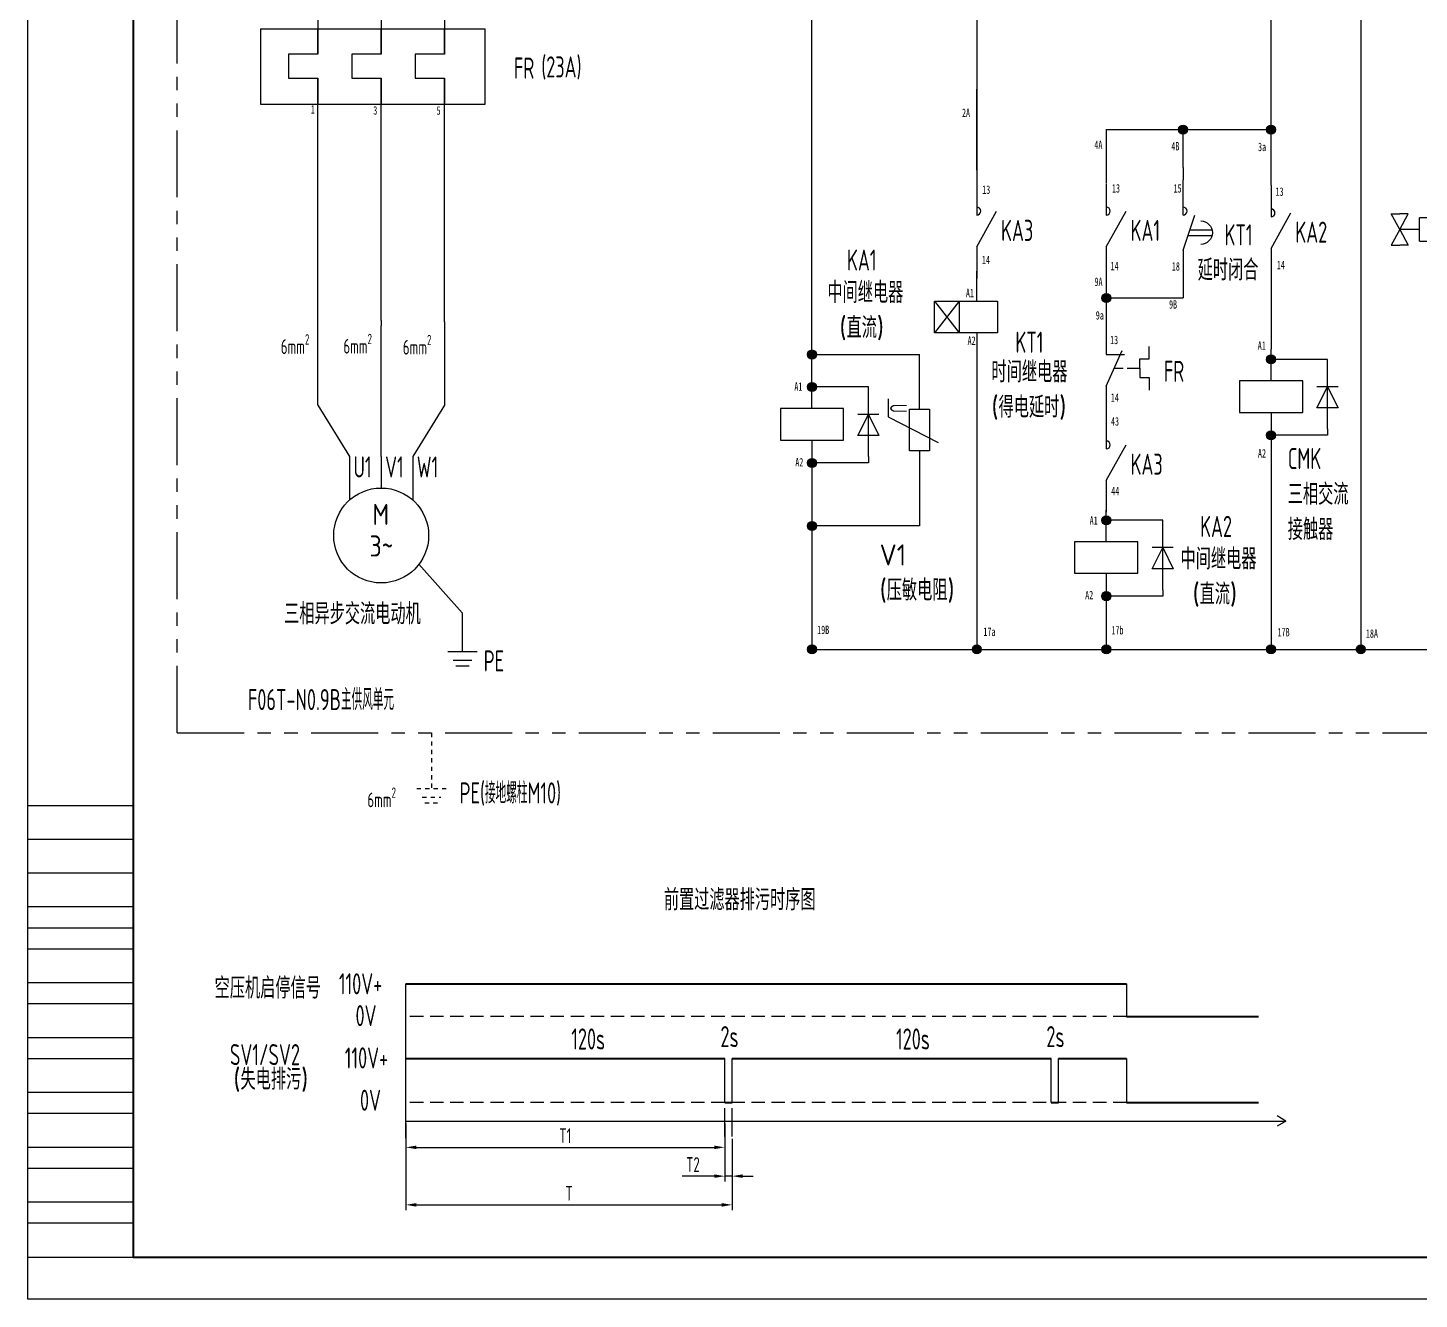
# Model space of a CAD drawing. Header units: millimetres. Extents: x 0 to 842, y 0 to 594.
# Drawn here: x 0 to 329.9, y 0 to 301.4 of the extents above; entities that cross this region are included whole.
import ezdxf
from ezdxf.enums import TextEntityAlignment as Align

# ---------------------------------------------------------------- set-up
doc = ezdxf.new("R2010")
doc.units = ezdxf.units.MM
for name, pattern in [('CENTER2', [12, 7, -1, 1, -1, 1, -1]), ('HIDDEN', [9.525, 6.35, -3.175]), ('PHANTOM2', [31.75, 15.875, -3.175, 3.175, -3.175, 3.175, -3.175]), ('虚线', [2, 1, -1])]:
    doc.linetypes.add(name, pattern=pattern)
for name, color, linetype, lineweight in [('BLK_0.5mm^2', 7, 'Continuous', 18), ('MISC', 2, 'Continuous', 18), ('SYMS', 7, 'Continuous', 18), ('TERMS', 4, 'Continuous', 18), ('双点划线', 6, 'CENTER2', 18), ('尺寸线层', 3, 'Continuous', 13), ('标注', 3, 'Continuous', 18), ('粗实线', 7, 'Continuous', 35), ('粗实线层', 7, 'Continuous', 25), ('虚线', 2, 'HIDDEN', 18), ('虚线层', 6, '虚线', 13)]:
    doc.layers.add(name, color=color, linetype=linetype, lineweight=lineweight)
doc.layers.add('触点标识', color=11, linetype='Continuous')
doc.styles.add('WD_IEC', font='isocp2.shx', dxfattribs={"width": 0.9, "bigfont": 'gbcbig.shx'})
doc.styles.add('标准', font='isoct2.shx')
doc.styles.add('海泰标注样式', font='isocp.shx', dxfattribs={"width": 0.7, "bigfont": 'gbcbig.shx'})
doc.styles.add('海泰汉字样式', font='仿宋_GB2312.ttf', dxfattribs={"width": 0.7})
doc.dimstyles.new('海泰标注样式-图2', dxfattribs={"dimtxt": 3.5, "dimasz": 2.5, "dimexe": 1.25, "dimexo": 0.625, "dimgap": 1, "dimtad": 1, "dimdec": 3, "dimlfac": 8, "dimdsep": 46, "dimtxsty": '海泰标注样式', "dimcen": 2.5, "dimclrd": 256, "dimclre": 256, "dimclrt": 2, "dimadec": 3, "dimazin": 2, "dimtm": 1e-09, "dimtfac": 0.7, "dimtdec": 3, "dimtmove": 0, "dimatfit": 1, "dimfxl": 1.25, "dimlwd": -1, "dimlwe": -1, "dimarcsym": 0})

# ---------------------------------------------------------------- blocks, each defined once
blk = doc.blocks.new('NJHT-A1')
at = {"color": 7, "linetype": 'Continuous', "lineweight": 18}
for p, q in [((0, 0), (0, 594)), ((25, 117), (0, 117)), ((25, 109), (0, 109)), ((25, 101), (0, 101)), ((25, 93), (0, 93)), ((25, 88), (0, 88)), ((25, 83), (0, 83)), ((25, 75), (0, 75)), ((25, 70), (0, 70)), ((25, 62), (0, 62)), ((25, 57), (0, 57)), ((25, 49), (0, 49)), ((25, 44), (0, 44)), ((25, 36), (0, 36)), ((25, 31), (0, 31)), ((25, 23), (0, 23)), ((25, 18), (0, 18)), ((0, 10), (25, 10)), ((840, 0), (0, 0))]:
    blk.add_line(p, q, dxfattribs=at)
at = {"color": 7, "linetype": 'Continuous', "lineweight": 35}
for p, q in [((25, 584), (25, 10)), ((25, 10), (830, 10))]:
    blk.add_line(p, q, dxfattribs=at)
at = {"color": 2, "linetype": 'Continuous', "lineweight": 18, "style": '海泰汉字样式', "width": 0.6}
blk.add_attdef('5', text='', height=5, rotation=180, dxfattribs=at).set_placement((50, 578.5), align=Align.MIDDLE_CENTER)
at = {"color": 2, "linetype": 'Continuous', "lineweight": 18, "style": '海泰汉字样式'}
for tag, height, width, p in [('1', 5, 0.7, (805, 59.25)), ('7', 5, 0.7, (755, 50.5)), ('2', 5, 0.7, (805, 51.75)), ('3', 5, 0.6, (805, 38)), ('12', 3.5, 0.7, (668, 34.5)), ('13', 3.5, 0.6, (682, 34.5)), ('20', 3.5, 0.7, (708, 34.5)), ('21', 3.5, 0.6, (722, 34.5)), ('14', 3.5, 0.7, (668, 27.5)), ('15', 3.5, 0.6, (682, 27.5)), ('22', 3.5, 0.7, (708, 27.5)), ('23', 3.5, 0.6, (722, 27.5)), ('8', 3.5, 0.7, (762, 22.5)), ('9', 3.5, 0.7, (774, 22.5)), ('4', 5, 0.6, (805, 22.5)), ('16', 3.5, 0.7, (668, 20.5)), ('17', 3.5, 0.6, (682, 20.5)), ('24', 3.5, 0.7, (708, 20.5)), ('25', 3.5, 0.6, (722, 20.5)), ('18', 3.5, 0.7, (668, 13.5)), ('19', 3.5, 0.6, (682, 13.5)), ('26', 3.5, 0.7, (708, 13.5)), ('27', 3.5, 0.6, (722, 13.5)), ('11', 3.5, 0.7, (742.5, 13.5)), ('10', 3.5, 0.7, (767.5, 13.5)), ('6', 3.5, 0.7, (811.57, 13.5))]:
    blk.add_attdef(tag, text='', height=height, dxfattribs=dict(at, width=width)).set_placement(p, align=Align.MIDDLE_CENTER)
blk = doc.blocks.new('VMO1_3P_1')
for p, q in [((-5, 0), (-5, -6.91)), ((0, 0), (0, -5)), ((5, 0), (5, -6.91))]:
    blk.add_line(p, q)
blk.add_circle((0, -12.5), 7.5)
at = {"style": 'WD_IEC', "width": 0.9}
for tag, p, height in [('X2TERM01', (-5, 0), 0.32), ('X2TERM02', (0, 0), 0.32), ('X2TERM03', (5, 0), 0.32), ('MFG', (10.25, -11), 1.5), ('X4LINK', (-7.5, -12.5), 0.32), ('X1LINK', (7.5, -12.5), 0.32), ('CAT', (10.25, -13.5), 1.5), ('ASSYCODE', (8.5, -16.5), 1), ('FAMILY', (8.5, -18), 1), ('CATDESC', (8.5, -19.5), 1), ('INST', (12.5, -23.75), 2.5), ('DESC2', (12.5, -27.5), 2.5), ('DESC3', (12.5, -31.25), 2.5)]:
    blk.add_attdef(tag, p, '', height=height, dxfattribs=at)
for tag, p in [('TERM01A', (-4.38, 0)), ('TERM02A', (0.62, 0)), ('TERM03A', (5.62, 0)), ('TERM01B', (-4.38, -2.5)), ('TERM02B', (0.62, -2.5)), ('TERM03B', (5.62, -2.5))]:
    blk.add_attdef(tag, text='', height=2, dxfattribs=at).set_placement(p, align=Align.TOP_LEFT)
for tag, p in [('TAG1F', (-8.75, -8.75)), ('LOC', (-8.75, -13.75))]:
    blk.add_attdef(tag, text='', height=2.5, dxfattribs=at).set_placement(p, align=Align.RIGHT)
for tag, p in [('TEXT', (-0.06, -10.83)), ('PHASE', (0.05, -15.83)), ('DESC1', (0, -23.75)), ('RATING1', (0, -27.5)), ('RATING2', (0, -31.25)), ('RATING3', (0, -35))]:
    blk.add_attdef(tag, text='', height=2.5, dxfattribs=at).set_placement(p, align=Align.CENTER)
at = {"lineweight": 15, "style": 'WD_IEC', "width": 0.9}
blk.add_attdef('XREF', (12.5, -34.5), '', height=2, dxfattribs=at)
blk = doc.blocks.new('VCR1_1')
for p, q in [((0, 2.5), (0, 7.5)), ((0, -2.5), (0, -7.5))]:
    blk.add_line(p, q)
blk.add_lwpolyline([(-5, 2.5), (-5, -2.5), (5, -2.5), (5, 2.5)], close=True)
at = {"style": 'WD_IEC'}
for tag, height, p in [('INST', 2.5, (-5.25, 11.5)), ('LOC', 2.5, (-5.25, 8)), ('TAG1', 2.5, (-5.25, 4.5)), ('MFG', 1.5, (-6, 1)), ('CAT', 1.5, (-6, -1.5)), ('DESC1', 2.5, (-5.25, -6.85)), ('DESC2', 2.5, (-5.25, -10.35)), ('DESC3', 2.5, (-5.25, -13.85))]:
    blk.add_attdef(tag, text='', height=height, dxfattribs=at).set_placement(p, align=Align.RIGHT)
blk.add_attdef('TERM01', text='', height=2, rotation=90, dxfattribs=at).set_placement((-1, 7.5), align=Align.RIGHT)
for tag, p, height in [('X2TERM01', (0, 7.5), 0.32), ('X4LINK', (-5, 0), 0.32), ('X1LINK', (5, 0), 0.32), ('ASSYCODE', (1, -4), 1), ('FAMILY', (1, -5.5), 1), ('CATDESC', (1, -7), 1), ('X8TERM02', (0, -7.5), 0.32)]:
    blk.add_attdef(tag, p, '', height=height, dxfattribs=at)
blk.add_attdef('TERM02', (-1, -7.5), '', height=2, rotation=90, dxfattribs=at)
at = {"lineweight": 9, "style": 'WD_IEC'}
for tag, p in [('NO', (-5.5, -16.5)), ('NC', (-5.5, -20))]:
    blk.add_attdef(tag, text='', height=2.5, dxfattribs=at).set_placement(p, align=Align.TOP_RIGHT)
for tag, p in [('XREFNO', (-4, -16.5)), ('XREFNC', (-4, -20))]:
    blk.add_attdef(tag, text='', height=2.5, dxfattribs=at).set_placement(p, align=Align.TOP_LEFT)
blk = doc.blocks.new('VDI1_2')
for p, q in [((0, 7.5), (0, -7.5)), ((0, -2.5), (-2.5, 2.5)), ((-2.5, 2.5), (2.5, 2.5)), ((2.5, 2.5), (0, -2.5)), ((-2.5, -2.5), (2.5, -2.5))]:
    blk.add_line(p, q)
at = {"style": 'WD_IEC'}
for tag, height, p in [('INST', 2.5, (-5.5, 10.25)), ('LOC', 2.5, (-5.5, 6.75)), ('TAG1', 2.5, (-5.5, 3.25)), ('MFG', 1.5, (-5.5, -0.25)), ('CAT', 1.5, (-5.5, -2.75)), ('DESC1', 2.5, (-5.5, -6.35)), ('DESC2', 2.5, (-5.5, -9.85)), ('DESC3', 2.5, (-5.5, -13.35))]:
    blk.add_attdef(tag, text='', height=height, dxfattribs=at).set_placement(p, align=Align.RIGHT)
blk.add_attdef('TERM01', text='', height=2, rotation=90, dxfattribs=at).set_placement((-1, 7.5), align=Align.RIGHT)
for tag, p, height in [('X2TERM01', (0, 7.5), 0.32), ('ASSYCODE', (1, -4), 1), ('FAMILY', (1, -5.5), 1), ('CATDESC', (1, -7), 1), ('X8TERM02', (0, -7.5), 0.32)]:
    blk.add_attdef(tag, p, '', height=height, dxfattribs=at)
blk.add_attdef('TERM02', (-1, -7.5), '', height=2, rotation=90, dxfattribs=at)
blk = doc.blocks.new('bfcgb')
blk.add_hatch(color=256).paths.add_polyline_path([(1495.06, 338, 1), (1492.9, 338, 1)])
blk.add_circle((1493.98, 338), 1.08)
blk = doc.blocks.new('VMS21P_1')
for p, q in [((0, 7.5), (0, 2.5)), ((0, -2.5), (3.125, 3.125)), ((0, -2.5), (0, -7.5))]:
    blk.add_line(p, q)
blk.add_arc((0, 3.125), 0.625, 270, 90)
at = {"style": 'WD_IEC'}
for tag, p in [('INST', (-5.25, 7.75)), ('LOC', (-5.25, 4.25)), ('TAG2', (-5.25, 0.75)), ('XREF', (-5.25, -3.75)), ('DESC1', (-5.25, -7.6)), ('DESC2', (-5.25, -11.1)), ('DESC3', (-5.25, -14.6))]:
    blk.add_attdef(tag, text='', height=2.5, dxfattribs=at).set_placement(p, align=Align.RIGHT)
blk.add_attdef('TERM01', text='', height=2, rotation=90, dxfattribs=at).set_placement((-1, 7.5), align=Align.RIGHT)
for tag, p, height in [('X2TERM01', (0, 7.5), 0.32), ('X4LINK', (-2, 0), 0.32), ('X1LINK', (-0.5, 0), 0.32), ('CONTACT', (4, -3.5), 1), ('FAMILY', (4, -5), 1), ('X8TERM02', (0, -7.5), 0.32)]:
    blk.add_attdef(tag, p, '', height=height, dxfattribs=at)
blk.add_attdef('TERM02', (-1, -7.5), '', height=2, rotation=90, dxfattribs=at)
blk = doc.blocks.new('rq2e')
at = {"color": 7, "ltscale": 0.416487}
blk.add_line((1065.04, 260.3), (1065.04, 251.87), dxfattribs=at)
at = {"color": 7, "ltscale": 0.007597}
for p, q in [((1064.45, 256.26), (1064.49, 256.48)), ((1064.45, 256.26), (1064.49, 256.48)), ((1064.49, 256.03), (1064.45, 256.26)), ((1064.49, 256.03), (1064.45, 256.26)), ((1064.49, 256.48), (1064.62, 256.67)), ((1064.49, 256.48), (1064.62, 256.67)), ((1064.62, 255.84), (1064.49, 256.03)), ((1064.62, 255.84), (1064.49, 256.03)), ((1064.62, 256.67), (1064.81, 256.8)), ((1064.62, 256.67), (1064.81, 256.8)), ((1064.81, 255.71), (1064.62, 255.84)), ((1064.81, 255.71), (1064.62, 255.84)), ((1064.81, 256.8), (1065.04, 256.85)), ((1064.81, 256.8), (1065.04, 256.85)), ((1065.04, 255.66), (1064.81, 255.71)), ((1065.04, 255.66), (1064.81, 255.71)), ((1065.04, 256.85), (1065.27, 256.8)), ((1065.04, 256.85), (1065.27, 256.8)), ((1065.27, 255.71), (1065.04, 255.66)), ((1065.27, 255.71), (1065.04, 255.66)), ((1065.27, 256.8), (1065.46, 256.67)), ((1065.27, 256.8), (1065.46, 256.67)), ((1065.46, 255.84), (1065.27, 255.71)), ((1065.46, 255.84), (1065.27, 255.71)), ((1065.46, 256.67), (1065.59, 256.48)), ((1065.46, 256.67), (1065.59, 256.48)), ((1065.59, 256.03), (1065.46, 255.84)), ((1065.59, 256.03), (1065.46, 255.84)), ((1065.59, 256.48), (1065.63, 256.26)), ((1065.59, 256.48), (1065.63, 256.26)), ((1065.63, 256.26), (1065.59, 256.03)), ((1065.63, 256.26), (1065.59, 256.03)), ((1064.45, 241.44), (1064.49, 241.66)), ((1064.45, 241.44), (1064.49, 241.66)), ((1064.49, 241.21), (1064.45, 241.44)), ((1064.49, 241.21), (1064.45, 241.44)), ((1064.49, 241.66), (1064.62, 241.85)), ((1064.49, 241.66), (1064.62, 241.85)), ((1064.62, 241.02), (1064.49, 241.21)), ((1064.62, 241.02), (1064.49, 241.21)), ((1064.62, 241.85), (1064.81, 241.98)), ((1064.62, 241.85), (1064.81, 241.98)), ((1064.81, 240.89), (1064.62, 241.02)), ((1064.81, 240.89), (1064.62, 241.02)), ((1064.81, 241.98), (1065.04, 242.03)), ((1064.81, 241.98), (1065.04, 242.03)), ((1065.04, 240.85), (1064.81, 240.89)), ((1065.04, 240.85), (1064.81, 240.89)), ((1065.04, 242.03), (1065.27, 241.98)), ((1065.04, 242.03), (1065.27, 241.98)), ((1065.27, 240.89), (1065.04, 240.85)), ((1065.27, 240.89), (1065.04, 240.85)), ((1065.27, 241.98), (1065.46, 241.85)), ((1065.27, 241.98), (1065.46, 241.85)), ((1065.46, 241.02), (1065.27, 240.89)), ((1065.46, 241.02), (1065.27, 240.89)), ((1065.46, 241.85), (1065.59, 241.66)), ((1065.46, 241.85), (1065.59, 241.66)), ((1065.59, 241.21), (1065.46, 241.02)), ((1065.59, 241.21), (1065.46, 241.02)), ((1065.59, 241.66), (1065.63, 241.44)), ((1065.59, 241.66), (1065.63, 241.44)), ((1065.63, 241.44), (1065.59, 241.21)), ((1065.63, 241.44), (1065.59, 241.21))]:
    blk.add_line(p, q, dxfattribs=at)
at = {"color": 7, "ltscale": 0.445714}
for p, q in [((1065.03, 256.26), (1078.57, 256.26)), ((1065.03, 256.26), (1078.57, 256.26)), ((1065.04, 241.44), (1078.58, 241.44)), ((1065.04, 241.44), (1078.58, 241.44))]:
    blk.add_line(p, q, dxfattribs=at)
at = {"color": 7, "ltscale": 0.204694}
blk.add_line((1078.58, 250.04), (1078.57, 256.26), dxfattribs=at)
blk.add_line((1078.58, 250.04), (1078.57, 256.26), dxfattribs=at)
at = {"color": 7, "ltscale": 0.092843}
for q in [(1053.19, 252.81), (1053.19, 252.81), (1057.23, 252.81), (1057.23, 252.81), (1053.19, 245.38), (1053.19, 245.38), (1057.23, 245.38), (1057.23, 245.38)]:
    blk.add_line((1055.21, 249.09), q, dxfattribs=at)
at = {"color": 7, "ltscale": 0.044268}
for p, q in [((1053.19, 252.81), (1055.21, 252.81)), ((1053.19, 252.81), (1055.21, 252.81)), ((1053.19, 245.38), (1055.21, 245.38)), ((1053.19, 245.38), (1055.21, 245.38))]:
    blk.add_line(p, q, dxfattribs=at)
at = {"color": 7, "ltscale": 0.044269}
for p, q in [((1057.23, 252.81), (1055.21, 252.81)), ((1057.23, 252.81), (1055.21, 252.81)), ((1057.23, 245.38), (1055.21, 245.38)), ((1057.23, 245.38), (1055.21, 245.38))]:
    blk.add_line(p, q, dxfattribs=at)
at = {"color": 7, "ltscale": 0.18267}
for p, q in [((1059.83, 251.87), (1059.83, 246.32)), ((1070.2, 251.87), (1070.2, 246.32))]:
    blk.add_line(p, q, dxfattribs=at)
at = {"color": 7, "ltscale": 0.226511}
for p, q in [((1070.2, 251.87), (1059.88, 251.87)), ((1059.88, 246.32), (1063.32, 246.32)), ((1070.2, 246.32), (1063.32, 246.32)), ((1070.2, 246.32), (1063.32, 246.32))]:
    blk.add_line(p, q, dxfattribs=at)
at = {"color": 7, "ltscale": 0.121009}
blk.add_line((1059.83, 249.09), (1055.21, 249.09), dxfattribs=at)
at = {"color": 7, "ltscale": 0.067085}
blk.add_line((1070.2, 249.09), (1072.61, 249.09), dxfattribs=at)
at = {"color": 7, "ltscale": 0.04459}
blk.add_line((1072.61, 249.09), (1072.61, 247.05), dxfattribs=at)
at = {"color": 7, "ltscale": 0.148438}
for p in [(1076.03, 246.32), (1076.03, 246.32), (1081.13, 246.32), (1081.13, 246.32)]:
    blk.add_line(p, (1078.58, 250.04), dxfattribs=at)
at = {"color": 7, "ltscale": 0.083936}
for p, q in [((1078.58, 250.04), (1076.03, 250.04)), ((1078.58, 250.04), (1076.03, 250.04)), ((1078.58, 250.04), (1081.13, 250.04)), ((1078.58, 250.04), (1081.13, 250.04)), ((1078.58, 246.32), (1076.03, 246.32)), ((1078.58, 246.32), (1076.03, 246.32)), ((1078.58, 246.32), (1081.13, 246.32)), ((1078.58, 246.32), (1081.13, 246.32))]:
    blk.add_line(p, q, dxfattribs=at)
at = {"color": 7, "ltscale": 0.16075}
for q in [(1078.58, 250.04), (1078.58, 246.32)]:
    blk.add_line((1078.58, 241.44), q, dxfattribs=at)
at = {"color": 7, "ltscale": 0.321499}
blk.add_line((1065.04, 246.32), (1065.04, 238.35), dxfattribs=at)
at = {"color": 7, "ltscale": 0.028234}
blk.add_line((1072.61, 247.05), (1071.32, 247.05), dxfattribs=at)
at = {"color": 7, "ltscale": 0.016336}
for q in [(1071.86, 246.37), (1073.35, 246.37)]:
    blk.add_line((1072.61, 246.37), q, dxfattribs=at)
at = {"color": 7, "ltscale": 0.005879}
for q in [(1072.34, 245.77), (1072.88, 245.77)]:
    blk.add_line((1072.61, 245.77), q, dxfattribs=at)
at = {"color": 7, "ltscale": 0.028235}
blk.add_line((1072.61, 247.05), (1073.9, 247.05), dxfattribs=at)
at = {"color": 7}
for centre in [(1065.04, 256.26), (1065.04, 241.44)]:
    blk.add_circle(centre, 0.591, dxfattribs=at)
for points in [[(1065.59, 256.03), (1064.45, 256.26), (1064.62, 256.67), (1064.49, 256.48)], [(1065.59, 256.03), (1064.45, 256.26), (1064.62, 256.67), (1064.49, 256.48)], [(1065.59, 256.03), (1064.62, 255.84), (1064.45, 256.26), (1064.49, 256.03)], [(1065.59, 256.03), (1064.62, 255.84), (1064.45, 256.26), (1064.49, 256.03)], [(1065.59, 256.03), (1064.62, 256.67), (1065.04, 256.85), (1064.81, 256.8)], [(1065.59, 256.03), (1064.62, 256.67), (1065.04, 256.85), (1064.81, 256.8)], [(1065.59, 256.03), (1065.04, 255.66), (1064.62, 255.84), (1064.81, 255.71)], [(1065.59, 256.03), (1065.04, 255.66), (1064.62, 255.84), (1064.81, 255.71)], [(1065.59, 256.03), (1065.04, 256.85), (1065.46, 256.67), (1065.27, 256.8)], [(1065.59, 256.03), (1065.04, 256.85), (1065.46, 256.67), (1065.27, 256.8)], [(1065.59, 256.03), (1065.46, 255.84), (1065.04, 255.66), (1065.27, 255.71)], [(1065.59, 256.03), (1065.46, 255.84), (1065.04, 255.66), (1065.27, 255.71)], [(1065.59, 256.03), (1065.46, 256.67), (1065.63, 256.26), (1065.59, 256.48)], [(1065.59, 256.03), (1065.46, 256.67), (1065.63, 256.26), (1065.59, 256.48)], [(1065.59, 241.21), (1064.45, 241.44), (1064.62, 241.85), (1064.49, 241.66)], [(1065.59, 241.21), (1064.45, 241.44), (1064.62, 241.85), (1064.49, 241.66)], [(1065.59, 241.21), (1064.62, 241.02), (1064.45, 241.44), (1064.49, 241.21)], [(1065.59, 241.21), (1064.62, 241.02), (1064.45, 241.44), (1064.49, 241.21)], [(1065.59, 241.21), (1064.62, 241.85), (1065.04, 242.03), (1064.81, 241.98)], [(1065.59, 241.21), (1064.62, 241.85), (1065.04, 242.03), (1064.81, 241.98)], [(1065.59, 241.21), (1065.04, 240.85), (1064.62, 241.02), (1064.81, 240.89)], [(1065.59, 241.21), (1065.04, 240.85), (1064.62, 241.02), (1064.81, 240.89)], [(1065.59, 241.21), (1065.04, 242.03), (1065.46, 241.85), (1065.27, 241.98)], [(1065.59, 241.21), (1065.04, 242.03), (1065.46, 241.85), (1065.27, 241.98)], [(1065.59, 241.21), (1065.46, 241.02), (1065.04, 240.85), (1065.27, 240.89)], [(1065.59, 241.21), (1065.46, 241.02), (1065.04, 240.85), (1065.27, 240.89)], [(1065.59, 241.21), (1065.46, 241.85), (1065.63, 241.44), (1065.59, 241.66)], [(1065.59, 241.21), (1065.46, 241.85), (1065.63, 241.44), (1065.59, 241.66)]]:
    blk.add_solid(points, dxfattribs=at)
blk = doc.blocks.new('esrt')
at = {"layer": '粗实线层'}
for p, q in [((1068.12, -441.94), (1068.12, -446.21)), ((1068.12, -446.21), (1079.99, -452.31))]:
    blk.add_line(p, q, dxfattribs=at)
blk.add_lwpolyline([(1073.2, -444.37), (1077.92, -444.37), (1077.92, -454.28), (1073.2, -454.28)], close=True, dxfattribs=at)
at = {"layer": '尺寸线层', "insert": (1072.56, -443.1), "char_height": 4, "width": 17.8761, "attachment_point": 1, "rotation": 270, "style": '标准'}
blk.add_mtext('{\\Fisocp2,gbcbig|c134;\\W0.7;U}', dxfattribs=at)
blk = doc.blocks.new('*X66')
at = {"layer": '粗实线层'}
for p, q in [((0, 7.5), (0, 15)), ((0, 0), (-2.5, 7.5)), ((-1.46, 4.38), (-6.17, 4.38)), ((-1.04, 3.12), (-6.17, 3.12)), ((0, 0), (0, -7.5))]:
    blk.add_line(p, q, dxfattribs=at)
blk.add_arc((-3.75, 3.75), 2.5, 90, 270, dxfattribs=at)
blk = doc.blocks.new('ydtrg')
for p, q in [((387.66, 357.11), (387.66, 349.61)), ((387.66, 342.11), (391.41, 350.55)), ((387.66, 349.61), (391.97, 349.61)), ((387.66, 342.11), (387.66, 334.61))]:
    blk.add_line(p, q)
blk = doc.blocks.new('*D69')
at = {"layer": 'Defpoints', "color": 0, "transparency": 16777216}
for p in [(89.62, 36), (166.99, 28.59), (166.99, 22.36)]:
    blk.add_point(p, dxfattribs=at)
at = {"layer": '标注', "transparency": 16777216}
for p, q in [((89.62, 35.37), (89.62, 21.11)), ((166.99, 27.96), (166.99, 21.11)), ((92.12, 22.36), (164.49, 22.36))]:
    blk.add_line(p, q, dxfattribs=at)
for points in [[(92.12, 22.78), (92.12, 21.94), (89.62, 22.36)], [(164.49, 22.78), (164.49, 21.94), (166.99, 22.36)]]:
    blk.add_solid(points, dxfattribs=at)
at = {"layer": '标注', "color": 2, "transparency": 16777216, "insert": (128.31, 25.11), "char_height": 3.5, "attachment_point": 5, "style": '海泰标注样式'}
blk.add_mtext('T', dxfattribs=at)
blk = doc.blocks.new('*D70')
at = {"layer": 'Defpoints', "color": 0, "transparency": 16777216}
for p in [(89.62, 42.24), (165.22, 42.24), (165.22, 36)]:
    blk.add_point(p, dxfattribs=at)
at = {"layer": '标注', "transparency": 16777216}
for p, q in [((89.62, 41.62), (89.62, 34.75)), ((165.22, 41.62), (165.22, 34.75)), ((92.12, 36), (162.72, 36))]:
    blk.add_line(p, q, dxfattribs=at)
for points in [[(92.12, 36.41), (92.12, 35.58), (89.62, 36)], [(162.72, 36.41), (162.72, 35.58), (165.22, 36)]]:
    blk.add_solid(points, dxfattribs=at)
at = {"layer": '标注', "color": 2, "transparency": 16777216, "insert": (127.42, 38.75), "char_height": 3.5, "attachment_point": 5, "style": '海泰标注样式'}
blk.add_mtext('T1', dxfattribs=at)
blk = doc.blocks.new('*D71')
at = {"layer": 'Defpoints', "color": 0, "transparency": 16777216}
for p in [(165.22, 38.61), (166.99, 38.61), (165.22, 29.17)]:
    blk.add_point(p, dxfattribs=at)
at = {"layer": '标注', "transparency": 16777216}
for p, q in [((165.22, 37.99), (165.22, 27.92)), ((166.99, 37.99), (166.99, 27.92)), ((162.72, 29.17), (155.14, 29.17)), ((166.99, 29.17), (165.22, 29.17)), ((169.49, 29.17), (171.99, 29.17))]:
    blk.add_line(p, q, dxfattribs=at)
for points in [[(162.72, 29.59), (162.72, 28.76), (165.22, 29.17)], [(169.49, 29.59), (169.49, 28.76), (166.99, 29.17)]]:
    blk.add_solid(points, dxfattribs=at)
at = {"layer": '标注', "color": 2, "transparency": 16777216, "insert": (157.68, 31.92), "char_height": 3.5, "attachment_point": 5, "style": '海泰标注样式'}
blk.add_mtext('T2', dxfattribs=at)

msp = doc.modelspace()

# ---------------------------------------------------------------- linework, layer by layer
for p, q in [((316.06968, 154.07412), (316.06968, 416.92017)), ((294.73357, 264.12837), (294.73357, 377.86212)), ((185.89962, 241.62837), (185.89962, 370.51339)), ((68.77062, 329.23602), (68.77062, 295.17178)), ((83.77062, 329.23602), (83.77062, 295.17178)), ((98.77062, 329.23602), (98.77062, 295.17178)), ((224.97184, 304.60175), (224.97184, 264.54351)), ((55.16137, 301.18246), (108.43845, 301.18246)), ((55.16137, 301.18246), (55.16137, 283.37391)), ((68.77062, 295.17178), (68.77062, 301.18246)), ((83.77062, 295.17178), (83.77062, 301.18246)), ((98.77062, 295.17178), (98.77062, 301.18246)), ((108.43845, 283.37391), (108.43845, 301.18246)), ((68.77062, 295.17178), (61.79142, 295.17178)), ((61.79142, 295.17178), (61.79142, 289.48447)), ((83.77062, 295.17178), (76.79142, 295.17178)), ((76.79142, 295.17178), (76.79142, 289.48447)), ((98.77062, 295.17178), (91.79142, 295.17178)), ((91.79142, 295.17178), (91.79142, 289.48447)), ((61.79142, 289.48447), (68.77062, 289.48447)), ((68.77062, 289.48447), (68.77062, 283.37391)), ((76.79142, 289.48447), (83.77062, 289.48447)), ((83.77062, 289.48447), (83.77062, 283.37391)), ((91.79142, 289.48447), (98.77062, 289.48447)), ((98.77062, 289.48447), (98.77062, 283.37391)), ((224.97184, 267.72416), (224.97184, 286.90256)), ((55.16137, 283.37391), (108.43845, 283.37391)), ((255.6754, 277.31336), (255.6754, 264.68549)), ((255.6754, 277.31336), (294.73357, 277.31336)), ((273.87666, 268.35039), (273.87666, 277.31336)), ((273.87666, 268.35039), (273.87666, 265.39768)), ((68.77062, 238.2364), (68.77062, 247.0214)), ((83.77062, 232.0214), (83.77062, 247.0214)), ((98.77062, 246.69398), (98.77062, 247.0214)), ((98.77062, 231.69398), (98.77062, 247.0214)), ((273.87666, 244.59744), (273.87666, 243.28786)), ((185.89962, 218.69214), (185.89962, 241.62837)), ((224.97184, 236.64366), (224.97184, 243.74641)), ((255.6754, 242.04351), (255.6754, 224.01131)), ((294.73357, 241.62837), (294.73357, 225.23845)), ((273.87666, 240.33516), (273.87666, 237.38245)), ((214.91937, 236.64366), (229.91937, 236.64366)), ((214.91937, 229.14366), (214.91937, 236.64366)), ((220.80191, 236.64366), (214.91937, 229.14366)), ((214.91937, 236.64366), (220.80191, 229.14366)), ((220.80191, 236.64366), (220.80191, 229.14366)), ((229.91937, 236.64366), (229.91937, 229.14366)), ((255.6754, 237.38245), (273.87666, 237.38245)), ((68.77062, 211.9761), (68.77062, 232.0214)), ((83.77062, 232.0214), (83.77062, 230.80106)), ((98.77062, 231.69398), (98.77062, 211.9761)), ((229.91937, 229.14366), (214.91937, 229.14366)), ((224.97184, 229.14366), (224.97184, 154.07412)), ((265.80971, 222.91945), (265.80971, 225.89282)), ((263.61986, 220.73006), (263.61986, 222.91945)), ((263.61986, 222.91945), (265.80971, 222.91945)), ((257.5504, 220.73006), (259.67729, 220.73006)), ((260.63669, 220.73006), (263.61986, 220.73006)), ((263.61986, 220.73006), (263.61986, 218.54068)), ((263.61986, 218.54068), (265.80971, 218.54068)), ((265.80971, 218.54068), (265.80971, 215.56731)), ((68.77062, 211.9761), (76.27062, 199.82479)), ((98.77062, 211.9761), (91.27062, 199.82479)), ((294.73357, 203.7487), (294.73357, 155.12549)), ((185.89962, 196.19214), (185.89962, 154.07412)), ((92.73628, 174.27924), (102.98806, 162.72082)), ((102.98806, 162.72082), (102.98806, 153.51963)), ((255.6754, 164.60362), (255.6754, 154.07412)), ((260.46059, 74.7313), (260.46059, 67.04332)), ((165.22473, 46.61312), (165.22473, 57.08938)), ((166.99107, 46.61312), (166.99107, 57.08938)), ((242.59107, 46.61312), (242.59107, 57.08938)), ((244.35741, 46.61312), (244.35741, 57.08938)), ((260.46059, 57.08938), (260.46059, 46.61312)), ((165.22473, 38.61003), (165.22473, 45.28817)), ((166.99107, 38.61003), (166.99107, 45.28817))]:
    msp.add_line(p, q)
at = {"color": 7, "ltscale": 0.007597}
for p, q in [((185.89962, 155.12549), (186.30197, 155.04546)), ((185.89962, 155.12549), (186.30197, 155.04546)), ((186.30197, 155.04546), (186.64305, 154.81755)), ((186.30197, 155.04546), (186.64305, 154.81755)), ((224.97184, 155.12549), (225.37418, 155.04546)), ((224.97184, 155.12549), (225.37418, 155.04546)), ((225.37418, 155.04546), (225.71527, 154.81755)), ((225.37418, 155.04546), (225.71527, 154.81755)), ((255.6754, 155.12549), (256.07775, 155.04546)), ((255.6754, 155.12549), (256.07775, 155.04546)), ((256.07775, 155.04546), (256.41884, 154.81755)), ((256.07775, 155.04546), (256.41884, 154.81755)), ((294.73357, 155.12549), (295.13591, 155.04546)), ((294.73357, 155.12549), (295.13591, 155.04546)), ((295.13591, 155.04546), (295.477, 154.81755)), ((295.13591, 155.04546), (295.477, 154.81755)), ((316.00118, 155.12549), (316.40352, 155.04546)), ((316.00118, 155.12549), (316.40352, 155.04546)), ((316.40352, 155.04546), (316.74461, 154.81755)), ((316.40352, 155.04546), (316.74461, 154.81755)), ((186.30197, 153.10278), (185.89962, 153.02275)), ((186.30197, 153.10278), (185.89962, 153.02275)), ((186.64305, 153.33069), (186.30197, 153.10278)), ((186.64305, 153.33069), (186.30197, 153.10278)), ((186.64305, 154.81755), (186.87097, 154.47646)), ((186.64305, 154.81755), (186.87097, 154.47646)), ((186.87097, 153.67177), (186.64305, 153.33069)), ((186.87097, 153.67177), (186.64305, 153.33069)), ((186.87097, 154.47646), (186.95099, 154.07412)), ((186.87097, 154.47646), (186.95099, 154.07412)), ((186.95099, 154.07412), (186.87097, 153.67177)), ((186.95099, 154.07412), (186.87097, 153.67177)), ((225.37418, 153.10278), (224.97184, 153.02275)), ((225.37418, 153.10278), (224.97184, 153.02275)), ((225.71527, 153.33069), (225.37418, 153.10278)), ((225.71527, 153.33069), (225.37418, 153.10278)), ((225.71527, 154.81755), (225.94318, 154.47646)), ((225.71527, 154.81755), (225.94318, 154.47646)), ((225.94318, 153.67177), (225.71527, 153.33069)), ((225.94318, 153.67177), (225.71527, 153.33069)), ((225.94318, 154.47646), (226.02321, 154.07412)), ((225.94318, 154.47646), (226.02321, 154.07412)), ((226.02321, 154.07412), (225.94318, 153.67177)), ((226.02321, 154.07412), (225.94318, 153.67177)), ((256.07775, 153.10278), (255.6754, 153.02275)), ((256.07775, 153.10278), (255.6754, 153.02275)), ((256.41884, 153.33069), (256.07775, 153.10278)), ((256.41884, 153.33069), (256.07775, 153.10278)), ((256.41884, 154.81755), (256.64675, 154.47646)), ((256.41884, 154.81755), (256.64675, 154.47646)), ((256.64675, 153.67177), (256.41884, 153.33069)), ((256.64675, 153.67177), (256.41884, 153.33069)), ((256.64675, 154.47646), (256.72678, 154.07412)), ((256.64675, 154.47646), (256.72678, 154.07412)), ((256.72678, 154.07412), (256.64675, 153.67177)), ((256.72678, 154.07412), (256.64675, 153.67177)), ((295.13591, 153.10278), (294.73357, 153.02275)), ((295.13591, 153.10278), (294.73357, 153.02275)), ((295.477, 153.33069), (295.13591, 153.10278)), ((295.477, 153.33069), (295.13591, 153.10278)), ((295.477, 154.81755), (295.70491, 154.47646)), ((295.477, 154.81755), (295.70491, 154.47646)), ((295.70491, 153.67177), (295.477, 153.33069)), ((295.70491, 153.67177), (295.477, 153.33069)), ((295.70491, 154.47646), (295.78494, 154.07412)), ((295.70491, 154.47646), (295.78494, 154.07412)), ((295.78494, 154.07412), (295.70491, 153.67177)), ((295.78494, 154.07412), (295.70491, 153.67177)), ((316.40352, 153.10278), (316.00118, 153.02275)), ((316.40352, 153.10278), (316.00118, 153.02275)), ((316.74461, 153.33069), (316.40352, 153.10278)), ((316.74461, 153.33069), (316.40352, 153.10278)), ((316.74461, 154.81755), (316.97252, 154.47646)), ((316.74461, 154.81755), (316.97252, 154.47646)), ((316.97252, 153.67177), (316.74461, 153.33069)), ((316.97252, 153.67177), (316.74461, 153.33069)), ((316.97252, 154.47646), (317.05255, 154.07412)), ((316.97252, 154.47646), (317.05255, 154.07412)), ((317.05255, 154.07412), (316.97252, 153.67177)), ((317.05255, 154.07412), (316.97252, 153.67177))]:
    msp.add_line(p, q, dxfattribs=at)
at = {"color": 1}
for p, q in [((99.53322, 153.5353), (106.54356, 153.5353)), ((100.83353, 151.502), (105.24326, 151.502)), ((101.45541, 150.14647), (104.62137, 150.14647))]:
    msp.add_line(p, q, dxfattribs=at)
at = {"color": 7}
for centre in [(185.89962, 154.07412), (224.97184, 154.07412), (255.6754, 154.07412), (294.73357, 154.07412), (316.00118, 154.07412)]:
    msp.add_circle(centre, 1.05137, dxfattribs=at)
msp.add_arc((273.87666, 257.98101), 0.9375, 270, 90)
for points in [[(186.87097, 153.67177), (185.15619, 154.81755), (185.89962, 155.12549), (185.49728, 155.04546)], [(186.87097, 153.67177), (185.15619, 154.81755), (185.89962, 155.12549), (185.49728, 155.04546)], [(186.87097, 153.67177), (185.89962, 155.12549), (186.64305, 154.81755), (186.30197, 155.04546)], [(186.87097, 153.67177), (185.89962, 155.12549), (186.64305, 154.81755), (186.30197, 155.04546)], [(225.94318, 153.67177), (224.22841, 154.81755), (224.97184, 155.12549), (224.56949, 155.04546)], [(225.94318, 153.67177), (224.22841, 154.81755), (224.97184, 155.12549), (224.56949, 155.04546)], [(225.94318, 153.67177), (224.97184, 155.12549), (225.71527, 154.81755), (225.37418, 155.04546)], [(225.94318, 153.67177), (224.97184, 155.12549), (225.71527, 154.81755), (225.37418, 155.04546)], [(256.64675, 153.67177), (254.93197, 154.81755), (255.6754, 155.12549), (255.27306, 155.04546)], [(256.64675, 153.67177), (254.93197, 154.81755), (255.6754, 155.12549), (255.27306, 155.04546)], [(256.64675, 153.67177), (255.6754, 155.12549), (256.41884, 154.81755), (256.07775, 155.04546)], [(256.64675, 153.67177), (255.6754, 155.12549), (256.41884, 154.81755), (256.07775, 155.04546)], [(295.70491, 153.67177), (293.99014, 154.81755), (294.73357, 155.12549), (294.33122, 155.04546)], [(295.70491, 153.67177), (293.99014, 154.81755), (294.73357, 155.12549), (294.33122, 155.04546)], [(295.70491, 153.67177), (294.73357, 155.12549), (295.477, 154.81755), (295.13591, 155.04546)], [(295.70491, 153.67177), (294.73357, 155.12549), (295.477, 154.81755), (295.13591, 155.04546)], [(316.97252, 153.67177), (315.25775, 154.81755), (316.00118, 155.12549), (315.59883, 155.04546)], [(316.97252, 153.67177), (315.25775, 154.81755), (316.00118, 155.12549), (315.59883, 155.04546)], [(316.97252, 153.67177), (316.00118, 155.12549), (316.74461, 154.81755), (316.40352, 155.04546)], [(316.97252, 153.67177), (316.00118, 155.12549), (316.74461, 154.81755), (316.40352, 155.04546)], [(186.87097, 153.67177), (184.84825, 154.07412), (185.15619, 154.81755), (184.92828, 154.47646)], [(186.87097, 153.67177), (184.84825, 154.07412), (185.15619, 154.81755), (184.92828, 154.47646)], [(186.87097, 153.67177), (185.15619, 153.33069), (184.84825, 154.07412), (184.92828, 153.67177)], [(186.87097, 153.67177), (185.15619, 153.33069), (184.84825, 154.07412), (184.92828, 153.67177)], [(186.87097, 153.67177), (185.89962, 153.02275), (185.15619, 153.33069), (185.49728, 153.10278)], [(186.87097, 153.67177), (185.89962, 153.02275), (185.15619, 153.33069), (185.49728, 153.10278)], [(186.87097, 153.67177), (186.64305, 153.33069), (185.89962, 153.02275), (186.30197, 153.10278)], [(186.87097, 153.67177), (186.64305, 153.33069), (185.89962, 153.02275), (186.30197, 153.10278)], [(186.87097, 153.67177), (186.64305, 154.81755), (186.95099, 154.07412), (186.87097, 154.47646)], [(186.87097, 153.67177), (186.64305, 154.81755), (186.95099, 154.07412), (186.87097, 154.47646)], [(225.94318, 153.67177), (223.92047, 154.07412), (224.22841, 154.81755), (224.00049, 154.47646)], [(225.94318, 153.67177), (223.92047, 154.07412), (224.22841, 154.81755), (224.00049, 154.47646)], [(225.94318, 153.67177), (224.22841, 153.33069), (223.92047, 154.07412), (224.00049, 153.67177)], [(225.94318, 153.67177), (224.22841, 153.33069), (223.92047, 154.07412), (224.00049, 153.67177)], [(225.94318, 153.67177), (224.97184, 153.02275), (224.22841, 153.33069), (224.56949, 153.10278)], [(225.94318, 153.67177), (224.97184, 153.02275), (224.22841, 153.33069), (224.56949, 153.10278)], [(225.94318, 153.67177), (225.71527, 153.33069), (224.97184, 153.02275), (225.37418, 153.10278)], [(225.94318, 153.67177), (225.71527, 153.33069), (224.97184, 153.02275), (225.37418, 153.10278)], [(225.94318, 153.67177), (225.71527, 154.81755), (226.02321, 154.07412), (225.94318, 154.47646)], [(225.94318, 153.67177), (225.71527, 154.81755), (226.02321, 154.07412), (225.94318, 154.47646)], [(256.64675, 153.67177), (254.62403, 154.07412), (254.93197, 154.81755), (254.70406, 154.47646)], [(256.64675, 153.67177), (254.62403, 154.07412), (254.93197, 154.81755), (254.70406, 154.47646)], [(256.64675, 153.67177), (254.93197, 153.33069), (254.62403, 154.07412), (254.70406, 153.67177)], [(256.64675, 153.67177), (254.93197, 153.33069), (254.62403, 154.07412), (254.70406, 153.67177)], [(256.64675, 153.67177), (255.6754, 153.02275), (254.93197, 153.33069), (255.27306, 153.10278)], [(256.64675, 153.67177), (255.6754, 153.02275), (254.93197, 153.33069), (255.27306, 153.10278)], [(256.64675, 153.67177), (256.41884, 153.33069), (255.6754, 153.02275), (256.07775, 153.10278)], [(256.64675, 153.67177), (256.41884, 153.33069), (255.6754, 153.02275), (256.07775, 153.10278)], [(256.64675, 153.67177), (256.41884, 154.81755), (256.72678, 154.07412), (256.64675, 154.47646)], [(256.64675, 153.67177), (256.41884, 154.81755), (256.72678, 154.07412), (256.64675, 154.47646)], [(295.70491, 153.67177), (293.6822, 154.07412), (293.99014, 154.81755), (293.76223, 154.47646)], [(295.70491, 153.67177), (293.6822, 154.07412), (293.99014, 154.81755), (293.76223, 154.47646)], [(295.70491, 153.67177), (293.99014, 153.33069), (293.6822, 154.07412), (293.76223, 153.67177)], [(295.70491, 153.67177), (293.99014, 153.33069), (293.6822, 154.07412), (293.76223, 153.67177)], [(295.70491, 153.67177), (294.73357, 153.02275), (293.99014, 153.33069), (294.33122, 153.10278)], [(295.70491, 153.67177), (294.73357, 153.02275), (293.99014, 153.33069), (294.33122, 153.10278)], [(295.70491, 153.67177), (295.477, 153.33069), (294.73357, 153.02275), (295.13591, 153.10278)], [(295.70491, 153.67177), (295.477, 153.33069), (294.73357, 153.02275), (295.13591, 153.10278)], [(295.70491, 153.67177), (295.477, 154.81755), (295.78494, 154.07412), (295.70491, 154.47646)], [(295.70491, 153.67177), (295.477, 154.81755), (295.78494, 154.07412), (295.70491, 154.47646)], [(316.97252, 153.67177), (314.94981, 154.07412), (315.25775, 154.81755), (315.02984, 154.47646)], [(316.97252, 153.67177), (314.94981, 154.07412), (315.25775, 154.81755), (315.02984, 154.47646)], [(316.97252, 153.67177), (315.25775, 153.33069), (314.94981, 154.07412), (315.02984, 153.67177)], [(316.97252, 153.67177), (315.25775, 153.33069), (314.94981, 154.07412), (315.02984, 153.67177)], [(316.97252, 153.67177), (316.00118, 153.02275), (315.25775, 153.33069), (315.59883, 153.10278)], [(316.97252, 153.67177), (316.00118, 153.02275), (315.25775, 153.33069), (315.59883, 153.10278)], [(316.97252, 153.67177), (316.74461, 153.33069), (316.00118, 153.02275), (316.40352, 153.10278)], [(316.97252, 153.67177), (316.74461, 153.33069), (316.00118, 153.02275), (316.40352, 153.10278)], [(316.97252, 153.67177), (316.74461, 154.81755), (317.05255, 154.07412), (316.97252, 154.47646)], [(316.97252, 153.67177), (316.74461, 154.81755), (317.05255, 154.07412), (316.97252, 154.47646)]]:
    msp.add_solid(points, dxfattribs=at)
at = {"layer": 'BLK_0.5mm^2'}
for p, q in [((68.77062, 247.0214), (68.77062, 289.48447)), ((83.77062, 247.0214), (83.77062, 289.48447)), ((98.77062, 247.0214), (98.77062, 289.48447)), ((68.77062, 232.0214), (68.77062, 238.2364)), ((83.77062, 230.47364), (83.77062, 230.80106)), ((83.77062, 199.82479), (83.77062, 230.63153)), ((308.11668, 222.8287), (294.73357, 222.8287)), ((308.11668, 221.3287), (308.11668, 222.8287)), ((199.28274, 216.2824), (185.89962, 216.2824)), ((199.28274, 214.7824), (199.28274, 216.2824)), ((308.11668, 204.8287), (294.73357, 204.8287)), ((308.11668, 206.3287), (308.11668, 204.8287)), ((199.28274, 198.2824), (185.89962, 198.2824)), ((199.28274, 199.7824), (199.28274, 198.2824)), ((269.05852, 184.69388), (255.6754, 184.69388)), ((269.05852, 183.19388), (269.05852, 184.69388)), ((269.05852, 166.69388), (255.6754, 166.69388)), ((269.05852, 168.19388), (269.05852, 166.69388)), ((184.84825, 154.07412), (446.61219, 154.07412)), ((89.62473, 38.18362), (89.62473, 74.7313)), ((298.25643, 42.24437), (296.17527, 43.48009)), ((89.62473, 42.24437), (298.25643, 42.24437)), ((298.25643, 42.24437), (296.17527, 41.00864))]:
    msp.add_line(p, q, dxfattribs=at)
at = {"layer": 'Defpoints'}
msp.add_line((98.77062, 283.37391), (98.77062, 283.37391), dxfattribs=at)
at = {"layer": '双点划线', "linetype": 'PHANTOM2'}
for q in [(35.40996, 424.42017), (816.09672, 134.25414)]:
    msp.add_line((35.40996, 134.25414), q, dxfattribs=at)
at = {"layer": '标注'}
msp.add_line((166.99107, 57.08938), (203.38539, 57.08938), dxfattribs=at)
at = {"layer": '粗实线'}
for p, q in [((89.62473, 74.7313), (260.46059, 74.7313)), ((260.46059, 67.04332), (291.78173, 67.04332)), ((89.62473, 57.08938), (165.22473, 57.08938)), ((166.99107, 57.08938), (242.59107, 57.08938)), ((244.35741, 57.08938), (260.46059, 57.08938)), ((165.22473, 46.61312), (166.99107, 46.61312)), ((242.59107, 46.61312), (244.35741, 46.61312)), ((260.46059, 46.61312), (291.78173, 46.61312))]:
    msp.add_line(p, q, dxfattribs=at)
at = {"layer": '粗实线层'}
for p, q in [((185.89962, 223.97502), (211.40473, 223.97502)), ((211.40473, 211.02628), (211.40473, 223.97502)), ((211.40473, 201.12173), (211.40473, 183.32496)), ((211.40473, 183.32496), (185.89962, 183.32496))]:
    msp.add_line(p, q, dxfattribs=at)
at = {"layer": '虚线', "ltscale": 0.5}
for p, q in [((260.46059, 67.04332), (89.62473, 67.04332)), ((260.46059, 46.61312), (89.62473, 46.61312))]:
    msp.add_line(p, q, dxfattribs=at)
at = {"layer": '虚线层'}
for p, q in [((95.7135, 134.25414), (95.7135, 121.08905)), ((92.20833, 121.08905), (99.21867, 121.08905)), ((93.50863, 119.05575), (97.91836, 119.05575)), ((94.13052, 117.70022), (97.29648, 117.70022))]:
    msp.add_line(p, q, dxfattribs=at)

# ---------------------------------------------------------------- block references
for name, p in [('NJHT-A1', (0, 0)), ('bfcgb', (-1220.10745, -60.68772)), ('bfcgb', (-1199.25055, -60.68772)), ('rq2e', (-729.96789, 4.50124)), ('bfcgb', (-1238.30871, -100.61863)), ('ydtrg', (-131.9894, -125.60194)), ('bfcgb', (-1308.08449, -114.02606)), ('bfcgb', (-1199.25055, -115.17238)), ('bfcgb', (-1308.08449, -121.71868)), ('bfcgb', (-1199.25055, -133.17238)), ('bfcgb', (-1308.08449, -139.71868)), ('bfcgb', (-1238.30871, -153.3072)), ('bfcgb', (-1308.08449, -154.67612)), ('bfcgb', (-1238.30871, -171.3072))]:
    msp.add_blockref(name, p)
at = {"xscale": -1.113889999999174, "yscale": 1.113890000000083, "zscale": 1.11389}
msp.add_blockref('*X66', (273.87666, 248.68933), dxfattribs=at)
at = {"layer": 'SYMS', "xscale": 1.5, "yscale": 1.5, "zscale": 1.5}
for name, p in [('VMS21P_1', (224.97184, 253.29351)), ('VMS21P_1', (255.6754, 253.29351)), ('VMS21P_1', (294.73357, 252.87837)), ('VCR1_1', (294.73357, 213.98845)), ('VCR1_1', (185.89962, 207.44214)), ('VMS21P_1', (255.6754, 197.85124)), ('VCR1_1', (255.6754, 175.85362))]:
    msp.add_blockref(name, p, dxfattribs=at)
at = {"layer": 'SYMS', "rotation": 180}
for p in [(308.11668, 213.8287), (199.28274, 207.2824), (269.05852, 175.69388)]:
    msp.add_blockref('VDI1_2', p, dxfattribs=at)
at = {"layer": '尺寸线层'}
ref = msp.add_blockref('VMO1_3P_1', (83.77062, 199.82479), dxfattribs=dict(at, xscale=1.5, yscale=1.5, zscale=1.5))
ref.add_attrib('TERM03A', 'W1', dxfattribs={"layer": 'TERMS', "height": 5, "style": 'WD_IEC', "width": 0.7}).set_placement((92.20812, 199.82479), align=Align.TOP_LEFT)
ref.add_attrib('TERM02A', 'V1', dxfattribs={"layer": 'TERMS', "height": 5, "style": 'WD_IEC', "width": 0.7}).set_placement((84.70812, 199.82479), align=Align.TOP_LEFT)
ref.add_attrib('TERM01A', 'U1', dxfattribs={"layer": 'TERMS', "height": 5, "style": 'WD_IEC', "width": 0.7}).set_placement((77.20812, 199.82479), align=Align.TOP_LEFT)
ref.add_attrib('TEXT', 'M', dxfattribs={"layer": 'MISC', "height": 5, "style": 'WD_IEC', "width": 0.9}).set_placement((83.6819, 183.57666), align=Align.CENTER)
ref.add_attrib('PHASE', '3~', dxfattribs={"layer": 'MISC', "height": 5, "style": 'WD_IEC', "width": 0.9}).set_placement((83.83849, 176.07666), align=Align.CENTER)
at = {"layer": '粗实线层'}
msp.add_blockref('esrt', (-864.15194, 655.40101), dxfattribs=at)

# ---------------------------------------------------------------- texts
at = {"layer": 'BLK_0.5mm^2', "char_height": 5, "attachment_point": 1, "line_spacing_factor": 0.99982, "style": '标准'}
for s, insert, width in [('{\\Fisocp2,gbcbig|c134;\\C3;延时闭合}', (277.34383, 246.51985), 47.5281628), ('{\\Fisocp2,gbcbig|c134;\\C3;中间继电器^J (直流)}', (189.5583, 241.19102), 35.8096004), ('{\\Fisocp2,gbcbig|c134;\\C3;时间继电器^J(得电延时)}', (228.45675, 222.3474), 21.162501), ('{\\Fisocp2,gbcbig|c134;\\C3;三相交流接触器}', (298.69839, 193.3374), 15.4471239), ('{\\Fisocp2,gbcbig|c134;\\C3;V1^J(压敏电阻)}', (201.94859, 178.95453), 21.162501), ('{\\Fisocp2,gbcbig|c134;\\C3;中间继电器^J (直流)}', (273.27194, 178.01657), 35.8096004), ('{\\Fisocp2,gbcbig|c134;\\C3;三相异步交流电动机}', (60.75426, 164.99085), 35.8096004)]:
    msp.add_mtext(s, dxfattribs=dict(at, insert=insert, width=width))
at = {"layer": 'BLK_0.5mm^2', "insert": (52.15306, 144.66239), "char_height": 5, "width": 85.4360607, "attachment_point": 1, "style": '海泰标注样式'}
msp.add_mtext('{\\C3;F06T-N0.9B主供风单元}', dxfattribs=at)
at = {"layer": '尺寸线层', "char_height": 5, "attachment_point": 1, "style": '标准'}
for s, insert, width in [('{\\Fisocp2,gbcbig|c134;\\W0.7;FR}', (115.21781, 294.39141), 9.1537568), ('{\\Fisocp2,gbcbig|c134;\\W0.7;(23A)}', (121.72769, 294.67349), 22.2917962), ('{\\Fisocp2,gbcbig|c0;\\W0.7;KA\\Fisocp2,gbcbig|c134;3}', (230.72201, 255.91029), 14.8690152), ('{\\Fisocp2,gbcbig|c0;\\W0.7;KA\\Fisocp2,gbcbig|c134;1}', (261.42558, 255.91029), 14.8690152), ('{\\Fisocp2,gbcbig|c134;\\W0.7;KT1}', (283.69291, 254.8551), 17.0967681), ('{\\Fisocp2,gbcbig|c0;\\W0.7;KA\\Fisocp2,gbcbig|c134;2}', (300.48374, 255.49515), 14.8690152), ('{\\Fisocp2,gbcbig|c0;\\W0.7;KA\\Fisocp2,gbcbig|c134;1}', (194.19677, 248.88406), 17.8760589), ('{\\Fisocp2,gbcbig|c0;\\W0.7;K\\Fisocp2,gbcbig|c134;T1}', (234.12218, 229.39699), 17.8760589), ('{\\Fisocp2,gbcbig|c134;\\W0.7;FR}', (269.30095, 222.50309), 17.0967681), ('{\\Fisocp2,gbcbig|c134;\\W0.7;CMK}', (298.7217, 201.81606), 17.8760589), ('{\\Fisocp2,gbcbig|c0;\\W0.7;KA\\Fisocp2,gbcbig|c134;3}', (261.42558, 200.46802), 14.8690152), ('{\\Fisocp2,gbcbig|c0;\\W0.7;KA\\Fisocp2,gbcbig|c134;2}', (277.91041, 185.70962), 17.8760589)]:
    msp.add_mtext(s, dxfattribs=dict(at, insert=insert, width=width))
at = {"layer": '尺寸线层', "char_height": 5, "attachment_point": 1, "line_spacing_factor": 0.99982, "style": '标准'}
for s, insert, width in [('{\\Fisocp2,gbcbig|c134;\\W0.7;\\C3;PE}', (108.07705, 153.81274), 26.6587087), ('{\\Fisocp2,gbcbig|c134;\\W0.7;\\C3;PE(接地螺柱M10)}', (102.35433, 122.52573), 26.6587087), ('{\\Fisocp2,gbcbig|c134;前置过滤器排污时序图}', (150.77124, 97.20134), 45.3052999), ('{\\Fisocp2,gbcbig|c134;空压机启停信号}', (44.28276, 76.27054), 33.8446833), ('{\\Fisocp2,gbcbig|c0;\\W0.7;110V+}', (73.74031, 77.27173), 21.3069027), ('{\\Fisocp2,gbcbig|c0;\\W0.7;0V}', (77.68455, 69.72375), 21.3069027), ('{\\Fisocp2,gbcbig|c134;\\W0.7;120\\Fisocp2,gbcbig|c0;s}', (128.83875, 64.1957), 21.3069027), ('{\\Fisocp2,gbcbig|c134;\\W0.7;2\\Fisocp2,gbcbig|c0;s}', (164.20131, 64.75443), 21.3069027), ('{\\Fisocp2,gbcbig|c134;\\W0.7;120\\Fisocp2,gbcbig|c0;s}', (205.8319, 64.1957), 21.3069027), ('{\\Fisocp2,gbcbig|c134;\\W0.7;2\\Fisocp2,gbcbig|c0;s}', (241.47231, 64.75443), 21.3069027), ('{\\Fisocp2,gbcbig|c134;\\W0.7;SV1/SV2}', (47.90759, 60.48202), 21.8610927), ('{\\Fisocp2,gbcbig|c0;\\W0.7;110V+}', (75.14593, 59.69766), 21.3069027), ('{\\Fisocp2,gbcbig|c134;(失电排污)}', (48.73429, 54.64703), 21.8610927), ('{\\Fisocp2,gbcbig|c0;\\W0.7;0V}', (78.74418, 49.65915), 21.3069027)]:
    msp.add_mtext(s, dxfattribs=dict(at, insert=insert, width=width))
at = {"layer": '标注', "color": 2, "char_height": 3.5, "width": 9.50354, "attachment_point": 1, "style": '海泰标注样式'}
for insert in [(59.97598, 228.79112), (74.80907, 228.89458), (88.90998, 228.65227), (80.4991, 121.32951)]:
    msp.add_mtext('\\A1;6mm{\\H0.7x;\\S2^ ;}', dxfattribs=dict(at, insert=insert))
at = {"layer": '触点标识', "char_height": 2, "attachment_point": 1, "style": '海泰汉字样式'}
for s, width, insert in [('1', 1.0975301, (67.08441, 283.11801)), ('3', 1.6920237, (81.89904, 282.8716)), ('5', 2.5609006, (96.89861, 282.82591)), ('2A', 3.0259598, (221.46294, 282.29077)), ('4A', 3.9367194, (252.85235, 274.71926)), ('4B', 1.5467751, (271.08983, 274.36591)), ('3a', 2.513513, (291.65119, 274.21447)), ('13', 4.8415338, (226.26685, 264.07727)), ('13', 3.2747792, (257.02451, 264.395)), ('15', 1.885134, (271.61699, 264.3739)), ('13', 2.9444268, (295.80205, 263.60825)), ('14', 3.2612036, (226.19552, 247.41797)), ('14', 3.1581558, (256.69603, 245.98046)), ('18', 2.2202083, (271.22078, 245.88003)), ('14', 2.8669429, (296.10224, 246.20124)), ('9A', 3.235184, (252.88077, 242.22905)), ('A1', 2.2894441, (222.39335, 239.5771)), ('9a', 1.3267553, (253.17407, 234.27358)), ('9B', 3.4751069, (270.5529, 236.86242)), ('A2', 1.4742731, (222.79529, 228.27126)), ('13', 2.865751, (256.57004, 228.45446)), ('A1', 3.1886435, (291.58372, 227.11686)), ('A1', 2.2270098, (181.72201, 217.39447)), ('14', 3.2226288, (256.75629, 214.76691)), ('43', 2.4898697, (256.78979, 209.12706)), ('A2', 1.0896093, (291.63152, 201.54523)), ('A2', 2.5981776, (181.94471, 199.44444)), ('44', 3.3149187, (256.84512, 192.62351)), ('A1', 8.7511652, (251.73754, 185.6305)), ('A2', 2.3060626, (250.67203, 167.93956)), ('19B', 4.5444522, (187.13352, 159.70543)), ('17a', 2.4533358, (226.53749, 159.26155)), ('17b', 6.1705094, (256.89506, 159.62205)), ('17B', 3.7915167, (296.27945, 159.14002)), ('18A', 4.4025034, (317.2259, 158.82886))]:
    msp.add_mtext_dynamic_manual_height_columns(s, width=width, gutter_width=10, heights=[0], dxfattribs=dict(at, insert=insert))

# ---------------------------------------------------------------- dimensions: what is measured, and where the dimension line sits
at = {"layer": '标注'}
dim = msp.add_linear_dim(base=(165.22473, 35.99787), p1=(89.62473, 42.24437), p2=(165.22473, 42.24437), text='T1', dimstyle='海泰标注样式-图2', dxfattribs=at)
dim.commit()
dim.dimension.update_dxf_attribs({"geometry": '*D70', "text_midpoint": (127.42473, 38.74787)})
for base, p1, p2, text, picture, middle in [((165.22473, 29.17333), (166.99107, 38.61003), (165.22473, 38.61003), 'T2', '*D71', (157.68116, 29.17333)), ((166.99107, 22.36005), (89.62473, 35.99787), (166.99107, 28.5855), 'T', '*D69', (128.3079, 22.36005))]:
    dim = msp.add_linear_dim(base=base, p1=p1, p2=p2, text=text, dimstyle='海泰标注样式-图2', dxfattribs=at)
    dim.commit()
    dim.dimension.update_dxf_attribs({"geometry": picture, "text_midpoint": middle, "dimtype": 160})

doc.saveas('drawing.dxf')
